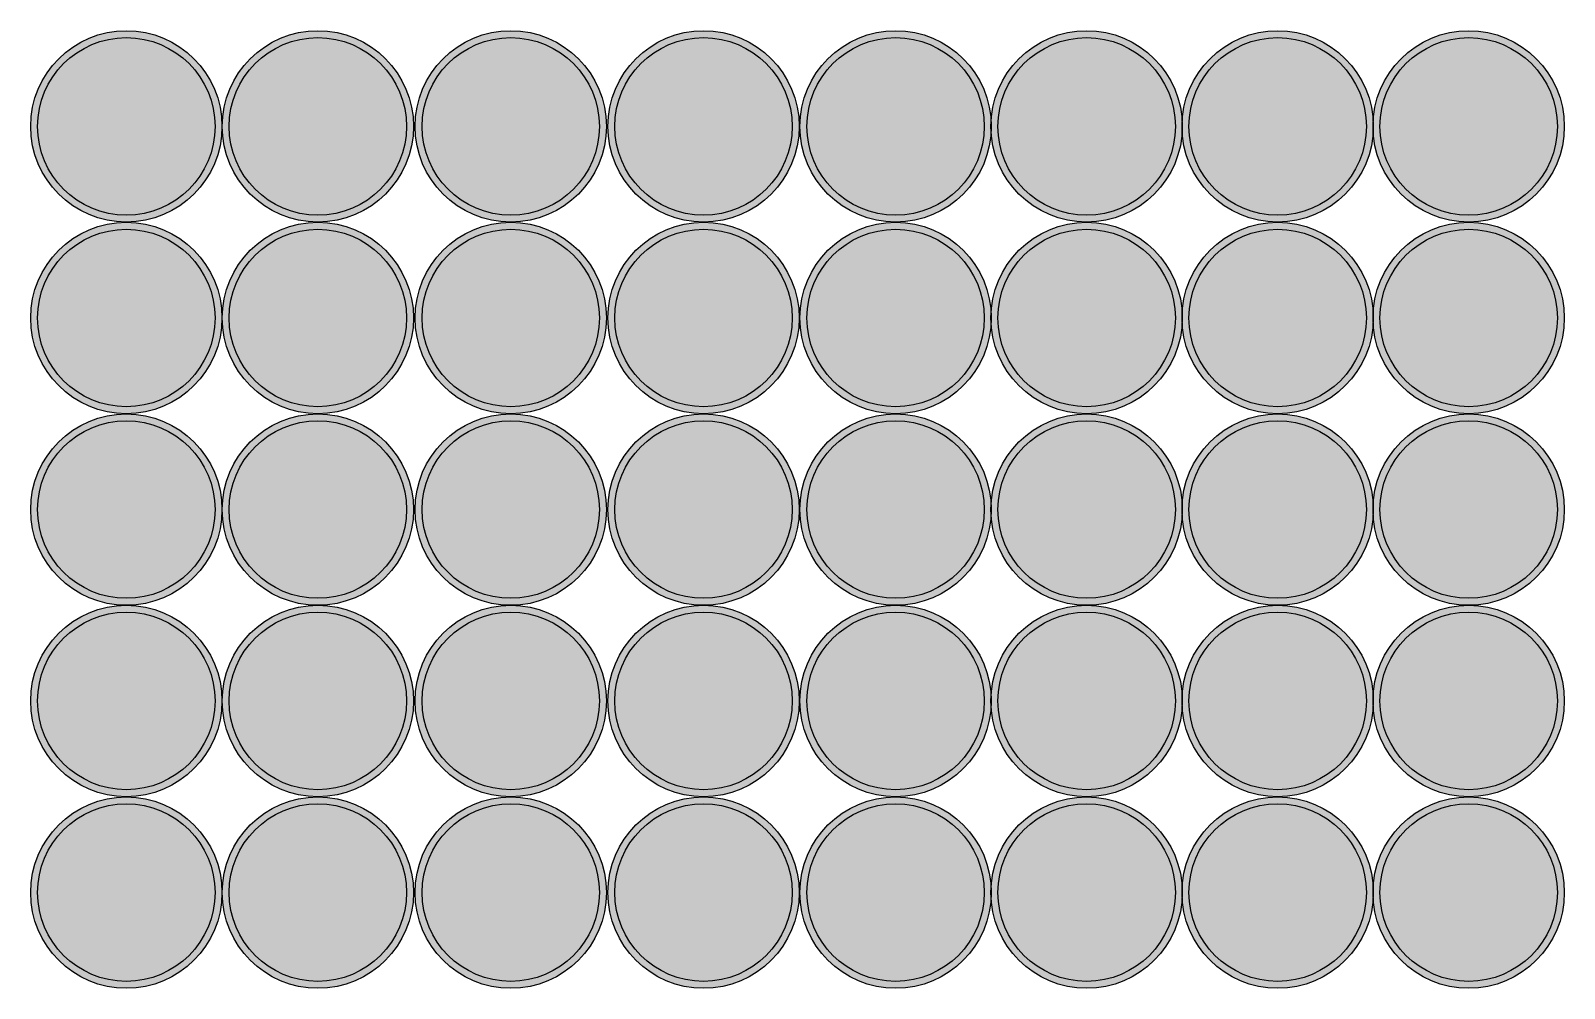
# Model space of a CAD drawing. Header units: inches. Extents: x 2620 to 4317, y 1826 to 2873.
# Drawn here: x 3246.76 to 3274.33, y 2317.94 to 2335.15 of the extents above; entities that cross this region are included whole.
import ezdxf

# ---------------------------------------------------------------- set-up
doc = ezdxf.new("R2010")
doc.units = ezdxf.units.IN
doc.header["$MEASUREMENT"] = 0

msp = doc.modelspace()

# ---------------------------------------------------------------- hatches: boundary and pattern name
h = msp.add_hatch(color=256)
h.dxf.hatch_style = 1
h.set_gradient(color1=(41, 49, 137), color2=(19, 103, 52), tint=1, name='INVCURVED')
h.paths.add_polyline_path([(3246.7558, 2333.43147, 1), (3250.1958, 2333.43147, 1)])
h.paths.add_polyline_path([(3250.0708, 2333.43147, -1), (3246.8808, 2333.43147, -1)], flags=16)
h = msp.add_hatch(color=256)
h.dxf.hatch_style = 1
h.set_gradient(color1=(242, 103, 34), color2=(248, 153, 30), tint=1)
h.paths.add_polyline_path([(3250.0708, 2333.43147, 1), (3246.8808, 2333.43147, 1)])
h = msp.add_hatch(color=256)
h.dxf.hatch_style = 1
h.set_gradient(color1=(41, 49, 137), color2=(19, 103, 52), tint=1, name='INVCURVED')
h.paths.add_polyline_path([(3250.19953, 2333.43147, 1), (3253.63953, 2333.43147, 1)])
h.paths.add_polyline_path([(3253.51453, 2333.43147, -1), (3250.32453, 2333.43147, -1)], flags=16)
h = msp.add_hatch(color=256)
h.dxf.hatch_style = 1
h.set_gradient(color1=(242, 103, 34), color2=(248, 153, 30), tint=1)
h.paths.add_polyline_path([(3253.51453, 2333.43147, 1), (3250.32453, 2333.43147, 1)])
h = msp.add_hatch(color=256)
h.dxf.hatch_style = 1
h.set_gradient(color1=(41, 49, 137), color2=(19, 103, 52), tint=1, name='INVCURVED')
h.paths.add_polyline_path([(3253.66808, 2333.43147, 1), (3257.10808, 2333.43147, 1)])
h.paths.add_polyline_path([(3256.98308, 2333.43147, -1), (3253.79308, 2333.43147, -1)], flags=16)
h = msp.add_hatch(color=256)
h.dxf.hatch_style = 1
h.set_gradient(color1=(242, 103, 34), color2=(248, 153, 30), tint=1)
h.paths.add_polyline_path([(3256.98308, 2333.43147, 1), (3253.79308, 2333.43147, 1)])
h = msp.add_hatch(color=256)
h.dxf.hatch_style = 1
h.set_gradient(color1=(41, 49, 137), color2=(19, 103, 52), tint=1, name='INVCURVED')
h.paths.add_polyline_path([(3257.13427, 2333.43147, 1), (3260.57427, 2333.43147, 1)])
h.paths.add_polyline_path([(3260.44927, 2333.43147, -1), (3257.25927, 2333.43147, -1)], flags=16)
h = msp.add_hatch(color=256)
h.dxf.hatch_style = 1
h.set_gradient(color1=(242, 103, 34), color2=(248, 153, 30), tint=1)
h.paths.add_polyline_path([(3260.44927, 2333.43147, 1), (3257.25927, 2333.43147, 1)])
h = msp.add_hatch(color=256)
h.dxf.hatch_style = 1
h.set_gradient(color1=(41, 49, 137), color2=(19, 103, 52), tint=1, name='INVCURVED')
h.paths.add_polyline_path([(3260.5882, 2333.43147, 1), (3264.0282, 2333.43147, 1)])
h.paths.add_polyline_path([(3263.9032, 2333.43147, -1), (3260.7132, 2333.43147, -1)], flags=16)
h = msp.add_hatch(color=256)
h.dxf.hatch_style = 1
h.set_gradient(color1=(242, 103, 34), color2=(248, 153, 30), tint=1)
h.paths.add_polyline_path([(3263.9032, 2333.43147, 1), (3260.7132, 2333.43147, 1)])
h = msp.add_hatch(color=256)
h.dxf.hatch_style = 1
h.set_gradient(color1=(41, 49, 137), color2=(19, 103, 52), tint=1, name='INVCURVED')
h.paths.add_polyline_path([(3264.02297, 2333.43147, 1), (3267.46297, 2333.43147, 1)])
h.paths.add_polyline_path([(3267.33797, 2333.43147, -1), (3264.14797, 2333.43147, -1)], flags=16)
h = msp.add_hatch(color=256)
h.dxf.hatch_style = 1
h.set_gradient(color1=(242, 103, 34), color2=(248, 153, 30), tint=1)
h.paths.add_polyline_path([(3267.33797, 2333.43147, 1), (3264.14797, 2333.43147, 1)])
h = msp.add_hatch(color=256)
h.dxf.hatch_style = 1
h.set_gradient(color1=(41, 49, 137), color2=(19, 103, 52), tint=1, name='INVCURVED')
h.paths.add_polyline_path([(3267.45774, 2333.43147, 1), (3270.89774, 2333.43147, 1)])
h.paths.add_polyline_path([(3270.77274, 2333.43147, -1), (3267.58274, 2333.43147, -1)], flags=16)
h = msp.add_hatch(color=256)
h.dxf.hatch_style = 1
h.set_gradient(color1=(242, 103, 34), color2=(248, 153, 30), tint=1)
h.paths.add_polyline_path([(3270.77274, 2333.43147, 1), (3267.58274, 2333.43147, 1)])
h = msp.add_hatch(color=256)
h.dxf.hatch_style = 1
h.set_gradient(color1=(41, 49, 137), color2=(19, 103, 52), tint=1, name='INVCURVED')
h.paths.add_polyline_path([(3270.89233, 2333.43147, 1), (3274.33233, 2333.43147, 1)])
h.paths.add_polyline_path([(3274.20733, 2333.43147, -1), (3271.01733, 2333.43147, -1)], flags=16)
h = msp.add_hatch(color=256)
h.dxf.hatch_style = 1
h.set_gradient(color1=(242, 103, 34), color2=(248, 153, 30), tint=1)
h.paths.add_polyline_path([(3274.20733, 2333.43147, 1), (3271.01733, 2333.43147, 1)])
h = msp.add_hatch(color=256)
h.dxf.hatch_style = 1
h.set_gradient(color1=(41, 49, 137), color2=(19, 103, 52), tint=1, name='INVCURVED')
h.paths.add_polyline_path([(3246.7558, 2329.98922, 1), (3250.1958, 2329.98922, 1)])
h.paths.add_polyline_path([(3250.0708, 2329.98922, -1), (3246.8808, 2329.98922, -1)], flags=16)
h = msp.add_hatch(color=256)
h.dxf.hatch_style = 1
h.set_gradient(color1=(41, 49, 137), color2=(19, 103, 52), tint=1, name='INVCURVED')
h.paths.add_polyline_path([(3250.19953, 2329.98922, 1), (3253.63953, 2329.98922, 1)])
h.paths.add_polyline_path([(3253.51453, 2329.98922, -1), (3250.32453, 2329.98922, -1)], flags=16)
h = msp.add_hatch(color=256)
h.dxf.hatch_style = 1
h.set_gradient(color1=(41, 49, 137), color2=(19, 103, 52), tint=1, name='INVCURVED')
h.paths.add_polyline_path([(3253.66808, 2329.98922, 1), (3257.10808, 2329.98922, 1)])
h.paths.add_polyline_path([(3256.98308, 2329.98922, -1), (3253.79308, 2329.98922, -1)], flags=16)
h = msp.add_hatch(color=256)
h.dxf.hatch_style = 1
h.set_gradient(color1=(41, 49, 137), color2=(19, 103, 52), tint=1, name='INVCURVED')
h.paths.add_polyline_path([(3257.13427, 2329.98922, 1), (3260.57427, 2329.98922, 1)])
h.paths.add_polyline_path([(3260.44927, 2329.98922, -1), (3257.25927, 2329.98922, -1)], flags=16)
h = msp.add_hatch(color=256)
h.dxf.hatch_style = 1
h.set_gradient(color1=(41, 49, 137), color2=(19, 103, 52), tint=1, name='INVCURVED')
h.paths.add_polyline_path([(3260.5882, 2329.98922, 1), (3264.0282, 2329.98922, 1)])
h.paths.add_polyline_path([(3263.9032, 2329.98922, -1), (3260.7132, 2329.98922, -1)], flags=16)
h = msp.add_hatch(color=256)
h.dxf.hatch_style = 1
h.set_gradient(color1=(41, 49, 137), color2=(19, 103, 52), tint=1, name='INVCURVED')
h.paths.add_polyline_path([(3264.02297, 2329.98922, 1), (3267.46297, 2329.98922, 1)])
h.paths.add_polyline_path([(3267.33797, 2329.98922, -1), (3264.14797, 2329.98922, -1)], flags=16)
h = msp.add_hatch(color=256)
h.dxf.hatch_style = 1
h.set_gradient(color1=(41, 49, 137), color2=(19, 103, 52), tint=1, name='INVCURVED')
h.paths.add_polyline_path([(3267.45774, 2329.98922, 1), (3270.89774, 2329.98922, 1)])
h.paths.add_polyline_path([(3270.77274, 2329.98922, -1), (3267.58274, 2329.98922, -1)], flags=16)
h = msp.add_hatch(color=256)
h.dxf.hatch_style = 1
h.set_gradient(color1=(41, 49, 137), color2=(19, 103, 52), tint=1, name='INVCURVED')
h.paths.add_polyline_path([(3270.89233, 2329.98922, 1), (3274.33233, 2329.98922, 1)])
h.paths.add_polyline_path([(3274.20733, 2329.98922, -1), (3271.01733, 2329.98922, -1)], flags=16)
h = msp.add_hatch(color=256)
h.dxf.hatch_style = 1
h.set_gradient(color1=(242, 103, 34), color2=(248, 153, 30), tint=1)
h.paths.add_polyline_path([(3250.0708, 2329.98922, 1), (3246.8808, 2329.98922, 1)])
h = msp.add_hatch(color=256)
h.dxf.hatch_style = 1
h.set_gradient(color1=(242, 103, 34), color2=(248, 153, 30), tint=1)
h.paths.add_polyline_path([(3253.51453, 2329.98922, 1), (3250.32453, 2329.98922, 1)])
h = msp.add_hatch(color=256)
h.dxf.hatch_style = 1
h.set_gradient(color1=(242, 103, 34), color2=(248, 153, 30), tint=1)
h.paths.add_polyline_path([(3256.98308, 2329.98922, 1), (3253.79308, 2329.98922, 1)])
h = msp.add_hatch(color=256)
h.dxf.hatch_style = 1
h.set_gradient(color1=(242, 103, 34), color2=(248, 153, 30), tint=1)
h.paths.add_polyline_path([(3260.44927, 2329.98922, 1), (3257.25927, 2329.98922, 1)])
h = msp.add_hatch(color=256)
h.dxf.hatch_style = 1
h.set_gradient(color1=(242, 103, 34), color2=(248, 153, 30), tint=1)
h.paths.add_polyline_path([(3263.9032, 2329.98922, 1), (3260.7132, 2329.98922, 1)])
h = msp.add_hatch(color=256)
h.dxf.hatch_style = 1
h.set_gradient(color1=(242, 103, 34), color2=(248, 153, 30), tint=1)
h.paths.add_polyline_path([(3267.33797, 2329.98922, 1), (3264.14797, 2329.98922, 1)])
h = msp.add_hatch(color=256)
h.dxf.hatch_style = 1
h.set_gradient(color1=(242, 103, 34), color2=(248, 153, 30), tint=1)
h.paths.add_polyline_path([(3270.77274, 2329.98922, 1), (3267.58274, 2329.98922, 1)])
h = msp.add_hatch(color=256)
h.dxf.hatch_style = 1
h.set_gradient(color1=(242, 103, 34), color2=(248, 153, 30), tint=1)
h.paths.add_polyline_path([(3274.20733, 2329.98922, 1), (3271.01733, 2329.98922, 1)])
h = msp.add_hatch(color=256)
h.dxf.hatch_style = 1
h.set_gradient(color1=(41, 49, 137), color2=(19, 103, 52), tint=1, name='INVCURVED')
h.paths.add_polyline_path([(3246.7558, 2326.54667, 1), (3250.1958, 2326.54667, 1)])
h.paths.add_polyline_path([(3250.0708, 2326.54667, -1), (3246.8808, 2326.54667, -1)], flags=16)
h = msp.add_hatch(color=256)
h.dxf.hatch_style = 1
h.set_gradient(color1=(242, 103, 34), color2=(248, 153, 30), tint=1)
h.paths.add_polyline_path([(3250.0708, 2326.54667, 1), (3246.8808, 2326.54667, 1)])
h = msp.add_hatch(color=256)
h.dxf.hatch_style = 1
h.set_gradient(color1=(41, 49, 137), color2=(19, 103, 52), tint=1, name='INVCURVED')
h.paths.add_polyline_path([(3250.19953, 2326.54667, 1), (3253.63953, 2326.54667, 1)])
h.paths.add_polyline_path([(3253.51453, 2326.54667, -1), (3250.32453, 2326.54667, -1)], flags=16)
h = msp.add_hatch(color=256)
h.dxf.hatch_style = 1
h.set_gradient(color1=(242, 103, 34), color2=(248, 153, 30), tint=1)
h.paths.add_polyline_path([(3253.51453, 2326.54667, 1), (3250.32453, 2326.54667, 1)])
h = msp.add_hatch(color=256)
h.dxf.hatch_style = 1
h.set_gradient(color1=(41, 49, 137), color2=(19, 103, 52), tint=1, name='INVCURVED')
h.paths.add_polyline_path([(3253.66808, 2326.54667, 1), (3257.10808, 2326.54667, 1)])
h.paths.add_polyline_path([(3256.98308, 2326.54667, -1), (3253.79308, 2326.54667, -1)], flags=16)
h = msp.add_hatch(color=256)
h.dxf.hatch_style = 1
h.set_gradient(color1=(242, 103, 34), color2=(248, 153, 30), tint=1)
h.paths.add_polyline_path([(3256.98308, 2326.54667, 1), (3253.79308, 2326.54667, 1)])
h = msp.add_hatch(color=256)
h.dxf.hatch_style = 1
h.set_gradient(color1=(41, 49, 137), color2=(19, 103, 52), tint=1, name='INVCURVED')
h.paths.add_polyline_path([(3257.13427, 2326.54667, 1), (3260.57427, 2326.54667, 1)])
h.paths.add_polyline_path([(3260.44927, 2326.54667, -1), (3257.25927, 2326.54667, -1)], flags=16)
h = msp.add_hatch(color=256)
h.dxf.hatch_style = 1
h.set_gradient(color1=(242, 103, 34), color2=(248, 153, 30), tint=1)
h.paths.add_polyline_path([(3260.44927, 2326.54667, 1), (3257.25927, 2326.54667, 1)])
h = msp.add_hatch(color=256)
h.dxf.hatch_style = 1
h.set_gradient(color1=(41, 49, 137), color2=(19, 103, 52), tint=1, name='INVCURVED')
h.paths.add_polyline_path([(3260.5882, 2326.54667, 1), (3264.0282, 2326.54667, 1)])
h.paths.add_polyline_path([(3263.9032, 2326.54667, -1), (3260.7132, 2326.54667, -1)], flags=16)
h = msp.add_hatch(color=256)
h.dxf.hatch_style = 1
h.set_gradient(color1=(242, 103, 34), color2=(248, 153, 30), tint=1)
h.paths.add_polyline_path([(3263.9032, 2326.54667, 1), (3260.7132, 2326.54667, 1)])
h = msp.add_hatch(color=256)
h.dxf.hatch_style = 1
h.set_gradient(color1=(41, 49, 137), color2=(19, 103, 52), tint=1, name='INVCURVED')
h.paths.add_polyline_path([(3264.02297, 2326.54667, 1), (3267.46297, 2326.54667, 1)])
h.paths.add_polyline_path([(3267.33797, 2326.54667, -1), (3264.14797, 2326.54667, -1)], flags=16)
h = msp.add_hatch(color=256)
h.dxf.hatch_style = 1
h.set_gradient(color1=(242, 103, 34), color2=(248, 153, 30), tint=1)
h.paths.add_polyline_path([(3267.33797, 2326.54667, 1), (3264.14797, 2326.54667, 1)])
h = msp.add_hatch(color=256)
h.dxf.hatch_style = 1
h.set_gradient(color1=(41, 49, 137), color2=(19, 103, 52), tint=1, name='INVCURVED')
h.paths.add_polyline_path([(3267.45774, 2326.54667, 1), (3270.89774, 2326.54667, 1)])
h.paths.add_polyline_path([(3270.77274, 2326.54667, -1), (3267.58274, 2326.54667, -1)], flags=16)
h = msp.add_hatch(color=256)
h.dxf.hatch_style = 1
h.set_gradient(color1=(242, 103, 34), color2=(248, 153, 30), tint=1)
h.paths.add_polyline_path([(3270.77274, 2326.54667, 1), (3267.58274, 2326.54667, 1)])
h = msp.add_hatch(color=256)
h.dxf.hatch_style = 1
h.set_gradient(color1=(41, 49, 137), color2=(19, 103, 52), tint=1, name='INVCURVED')
h.paths.add_polyline_path([(3270.89233, 2326.54667, 1), (3274.33233, 2326.54667, 1)])
h.paths.add_polyline_path([(3274.20733, 2326.54667, -1), (3271.01733, 2326.54667, -1)], flags=16)
h = msp.add_hatch(color=256)
h.dxf.hatch_style = 1
h.set_gradient(color1=(242, 103, 34), color2=(248, 153, 30), tint=1)
h.paths.add_polyline_path([(3274.20733, 2326.54667, 1), (3271.01733, 2326.54667, 1)])
h = msp.add_hatch(color=256)
h.dxf.hatch_style = 1
h.set_gradient(color1=(41, 49, 137), color2=(19, 103, 52), tint=1, name='INVCURVED')
h.paths.add_polyline_path([(3246.7558, 2323.10773, 1), (3250.1958, 2323.10773, 1)])
h.paths.add_polyline_path([(3250.0708, 2323.10773, -1), (3246.8808, 2323.10773, -1)], flags=16)
h = msp.add_hatch(color=256)
h.dxf.hatch_style = 1
h.set_gradient(color1=(242, 103, 34), color2=(248, 153, 30), tint=1)
h.paths.add_polyline_path([(3250.0708, 2323.10773, 1), (3246.8808, 2323.10773, 1)])
h = msp.add_hatch(color=256)
h.dxf.hatch_style = 1
h.set_gradient(color1=(41, 49, 137), color2=(19, 103, 52), tint=1, name='INVCURVED')
h.paths.add_polyline_path([(3250.19953, 2323.10773, 1), (3253.63953, 2323.10773, 1)])
h.paths.add_polyline_path([(3253.51453, 2323.10773, -1), (3250.32453, 2323.10773, -1)], flags=16)
h = msp.add_hatch(color=256)
h.dxf.hatch_style = 1
h.set_gradient(color1=(242, 103, 34), color2=(248, 153, 30), tint=1)
h.paths.add_polyline_path([(3253.51453, 2323.10773, 1), (3250.32453, 2323.10773, 1)])
h = msp.add_hatch(color=256)
h.dxf.hatch_style = 1
h.set_gradient(color1=(41, 49, 137), color2=(19, 103, 52), tint=1, name='INVCURVED')
h.paths.add_polyline_path([(3253.66808, 2323.10773, 1), (3257.10808, 2323.10773, 1)])
h.paths.add_polyline_path([(3256.98308, 2323.10773, -1), (3253.79308, 2323.10773, -1)], flags=16)
h = msp.add_hatch(color=256)
h.dxf.hatch_style = 1
h.set_gradient(color1=(242, 103, 34), color2=(248, 153, 30), tint=1)
h.paths.add_polyline_path([(3256.98308, 2323.10773, 1), (3253.79308, 2323.10773, 1)])
h = msp.add_hatch(color=256)
h.dxf.hatch_style = 1
h.set_gradient(color1=(41, 49, 137), color2=(19, 103, 52), tint=1, name='INVCURVED')
h.paths.add_polyline_path([(3257.13427, 2323.10773, 1), (3260.57427, 2323.10773, 1)])
h.paths.add_polyline_path([(3260.44927, 2323.10773, -1), (3257.25927, 2323.10773, -1)], flags=16)
h = msp.add_hatch(color=256)
h.dxf.hatch_style = 1
h.set_gradient(color1=(242, 103, 34), color2=(248, 153, 30), tint=1)
h.paths.add_polyline_path([(3260.44927, 2323.10773, 1), (3257.25927, 2323.10773, 1)])
h = msp.add_hatch(color=256)
h.dxf.hatch_style = 1
h.set_gradient(color1=(41, 49, 137), color2=(19, 103, 52), tint=1, name='INVCURVED')
h.paths.add_polyline_path([(3260.5882, 2323.10773, 1), (3264.0282, 2323.10773, 1)])
h.paths.add_polyline_path([(3263.9032, 2323.10773, -1), (3260.7132, 2323.10773, -1)], flags=16)
h = msp.add_hatch(color=256)
h.dxf.hatch_style = 1
h.set_gradient(color1=(242, 103, 34), color2=(248, 153, 30), tint=1)
h.paths.add_polyline_path([(3263.9032, 2323.10773, 1), (3260.7132, 2323.10773, 1)])
h = msp.add_hatch(color=256)
h.dxf.hatch_style = 1
h.set_gradient(color1=(41, 49, 137), color2=(19, 103, 52), tint=1, name='INVCURVED')
h.paths.add_polyline_path([(3264.02297, 2323.10773, 1), (3267.46297, 2323.10773, 1)])
h.paths.add_polyline_path([(3267.33797, 2323.10773, -1), (3264.14797, 2323.10773, -1)], flags=16)
h = msp.add_hatch(color=256)
h.dxf.hatch_style = 1
h.set_gradient(color1=(242, 103, 34), color2=(248, 153, 30), tint=1)
h.paths.add_polyline_path([(3267.33797, 2323.10773, 1), (3264.14797, 2323.10773, 1)])
h = msp.add_hatch(color=256)
h.dxf.hatch_style = 1
h.set_gradient(color1=(41, 49, 137), color2=(19, 103, 52), tint=1, name='INVCURVED')
h.paths.add_polyline_path([(3267.45774, 2323.10773, 1), (3270.89774, 2323.10773, 1)])
h.paths.add_polyline_path([(3270.77274, 2323.10773, -1), (3267.58274, 2323.10773, -1)], flags=16)
h = msp.add_hatch(color=256)
h.dxf.hatch_style = 1
h.set_gradient(color1=(242, 103, 34), color2=(248, 153, 30), tint=1)
h.paths.add_polyline_path([(3270.77274, 2323.10773, 1), (3267.58274, 2323.10773, 1)])
h = msp.add_hatch(color=256)
h.dxf.hatch_style = 1
h.set_gradient(color1=(41, 49, 137), color2=(19, 103, 52), tint=1, name='INVCURVED')
h.paths.add_polyline_path([(3270.89233, 2323.10773, 1), (3274.33233, 2323.10773, 1)])
h.paths.add_polyline_path([(3274.20733, 2323.10773, -1), (3271.01733, 2323.10773, -1)], flags=16)
h = msp.add_hatch(color=256)
h.dxf.hatch_style = 1
h.set_gradient(color1=(242, 103, 34), color2=(248, 153, 30), tint=1)
h.paths.add_polyline_path([(3274.20733, 2323.10773, 1), (3271.01733, 2323.10773, 1)])
h = msp.add_hatch(color=256)
h.dxf.hatch_style = 1
h.set_gradient(color1=(41, 49, 137), color2=(19, 103, 52), tint=1, name='INVCURVED')
h.paths.add_polyline_path([(3246.7558, 2319.6642, 1), (3250.1958, 2319.6642, 1)])
h.paths.add_polyline_path([(3250.0708, 2319.6642, -1), (3246.8808, 2319.6642, -1)], flags=16)
h = msp.add_hatch(color=256)
h.dxf.hatch_style = 1
h.set_gradient(color1=(242, 103, 34), color2=(248, 153, 30), tint=1)
h.paths.add_polyline_path([(3250.0708, 2319.6642, 1), (3246.8808, 2319.6642, 1)])
h = msp.add_hatch(color=256)
h.dxf.hatch_style = 1
h.set_gradient(color1=(41, 49, 137), color2=(19, 103, 52), tint=1, name='INVCURVED')
h.paths.add_polyline_path([(3250.19953, 2319.6642, 1), (3253.63953, 2319.6642, 1)])
h.paths.add_polyline_path([(3253.51453, 2319.6642, -1), (3250.32453, 2319.6642, -1)], flags=16)
h = msp.add_hatch(color=256)
h.dxf.hatch_style = 1
h.set_gradient(color1=(242, 103, 34), color2=(248, 153, 30), tint=1)
h.paths.add_polyline_path([(3253.51453, 2319.6642, 1), (3250.32453, 2319.6642, 1)])
h = msp.add_hatch(color=256)
h.dxf.hatch_style = 1
h.set_gradient(color1=(41, 49, 137), color2=(19, 103, 52), tint=1, name='INVCURVED')
h.paths.add_polyline_path([(3253.66808, 2319.6642, 1), (3257.10808, 2319.6642, 1)])
h.paths.add_polyline_path([(3256.98308, 2319.6642, -1), (3253.79308, 2319.6642, -1)], flags=16)
h = msp.add_hatch(color=256)
h.dxf.hatch_style = 1
h.set_gradient(color1=(242, 103, 34), color2=(248, 153, 30), tint=1)
h.paths.add_polyline_path([(3256.98308, 2319.6642, 1), (3253.79308, 2319.6642, 1)])
h = msp.add_hatch(color=256)
h.dxf.hatch_style = 1
h.set_gradient(color1=(41, 49, 137), color2=(19, 103, 52), tint=1, name='INVCURVED')
h.paths.add_polyline_path([(3257.13427, 2319.6642, 1), (3260.57427, 2319.6642, 1)])
h.paths.add_polyline_path([(3260.44927, 2319.6642, -1), (3257.25927, 2319.6642, -1)], flags=16)
h = msp.add_hatch(color=256)
h.dxf.hatch_style = 1
h.set_gradient(color1=(242, 103, 34), color2=(248, 153, 30), tint=1)
h.paths.add_polyline_path([(3260.44927, 2319.6642, 1), (3257.25927, 2319.6642, 1)])
h = msp.add_hatch(color=256)
h.dxf.hatch_style = 1
h.set_gradient(color1=(41, 49, 137), color2=(19, 103, 52), tint=1, name='INVCURVED')
h.paths.add_polyline_path([(3260.5882, 2319.6642, 1), (3264.0282, 2319.6642, 1)])
h.paths.add_polyline_path([(3263.9032, 2319.6642, -1), (3260.7132, 2319.6642, -1)], flags=16)
h = msp.add_hatch(color=256)
h.dxf.hatch_style = 1
h.set_gradient(color1=(242, 103, 34), color2=(248, 153, 30), tint=1)
h.paths.add_polyline_path([(3263.9032, 2319.6642, 1), (3260.7132, 2319.6642, 1)])
h = msp.add_hatch(color=256)
h.dxf.hatch_style = 1
h.set_gradient(color1=(41, 49, 137), color2=(19, 103, 52), tint=1, name='INVCURVED')
h.paths.add_polyline_path([(3264.02297, 2319.6642, 1), (3267.46297, 2319.6642, 1)])
h.paths.add_polyline_path([(3267.33797, 2319.6642, -1), (3264.14797, 2319.6642, -1)], flags=16)
h = msp.add_hatch(color=256)
h.dxf.hatch_style = 1
h.set_gradient(color1=(242, 103, 34), color2=(248, 153, 30), tint=1)
h.paths.add_polyline_path([(3267.33797, 2319.6642, 1), (3264.14797, 2319.6642, 1)])
h = msp.add_hatch(color=256)
h.dxf.hatch_style = 1
h.set_gradient(color1=(41, 49, 137), color2=(19, 103, 52), tint=1, name='INVCURVED')
h.paths.add_polyline_path([(3267.45774, 2319.6642, 1), (3270.89774, 2319.6642, 1)])
h.paths.add_polyline_path([(3270.77274, 2319.6642, -1), (3267.58274, 2319.6642, -1)], flags=16)
h = msp.add_hatch(color=256)
h.dxf.hatch_style = 1
h.set_gradient(color1=(242, 103, 34), color2=(248, 153, 30), tint=1)
h.paths.add_polyline_path([(3270.77274, 2319.6642, 1), (3267.58274, 2319.6642, 1)])
h = msp.add_hatch(color=256)
h.dxf.hatch_style = 1
h.set_gradient(color1=(41, 49, 137), color2=(19, 103, 52), tint=1, name='INVCURVED')
h.paths.add_polyline_path([(3270.89233, 2319.6642, 1), (3274.33233, 2319.6642, 1)])
h.paths.add_polyline_path([(3274.20733, 2319.6642, -1), (3271.01733, 2319.6642, -1)], flags=16)
h = msp.add_hatch(color=256)
h.dxf.hatch_style = 1
h.set_gradient(color1=(242, 103, 34), color2=(248, 153, 30), tint=1)
h.paths.add_polyline_path([(3274.20733, 2319.6642, 1), (3271.01733, 2319.6642, 1)])

# ---------------------------------------------------------------- linework, layer by layer
for centre, radius in [((3248.4758, 2333.43147), 1.72), ((3248.4758, 2333.43147), 1.595), ((3251.91953, 2333.43147), 1.72), ((3251.91953, 2333.43147), 1.595), ((3255.38808, 2333.43147), 1.72), ((3255.38808, 2333.43147), 1.595), ((3258.85427, 2333.43147), 1.72), ((3258.85427, 2333.43147), 1.595), ((3262.3082, 2333.43147), 1.72), ((3262.3082, 2333.43147), 1.595), ((3265.74297, 2333.43147), 1.72), ((3265.74297, 2333.43147), 1.595), ((3269.17774, 2333.43147), 1.72), ((3269.17774, 2333.43147), 1.595), ((3272.61233, 2333.43147), 1.72), ((3272.61233, 2333.43147), 1.595), ((3248.4758, 2329.98922), 1.72), ((3251.91953, 2329.98922), 1.72), ((3255.38808, 2329.98922), 1.72), ((3258.85427, 2329.98922), 1.72), ((3262.3082, 2329.98922), 1.72), ((3265.74297, 2329.98922), 1.72), ((3269.17774, 2329.98922), 1.72), ((3272.61233, 2329.98922), 1.72), ((3248.4758, 2329.98922), 1.595), ((3251.91953, 2329.98922), 1.595), ((3255.38808, 2329.98922), 1.595), ((3258.85427, 2329.98922), 1.595), ((3262.3082, 2329.98922), 1.595), ((3265.74297, 2329.98922), 1.595), ((3269.17774, 2329.98922), 1.595), ((3272.61233, 2329.98922), 1.595), ((3248.4758, 2326.54667), 1.72), ((3248.4758, 2326.54667), 1.595), ((3251.91953, 2326.54667), 1.72), ((3251.91953, 2326.54667), 1.595), ((3255.38808, 2326.54667), 1.72), ((3255.38808, 2326.54667), 1.595), ((3258.85427, 2326.54667), 1.72), ((3258.85427, 2326.54667), 1.595), ((3262.3082, 2326.54667), 1.72), ((3262.3082, 2326.54667), 1.595), ((3265.74297, 2326.54667), 1.72), ((3265.74297, 2326.54667), 1.595), ((3269.17774, 2326.54667), 1.72), ((3269.17774, 2326.54667), 1.595), ((3272.61233, 2326.54667), 1.72), ((3272.61233, 2326.54667), 1.595), ((3248.4758, 2323.10773), 1.72), ((3248.4758, 2323.10773), 1.595), ((3251.91953, 2323.10773), 1.72), ((3251.91953, 2323.10773), 1.595), ((3255.38808, 2323.10773), 1.72), ((3255.38808, 2323.10773), 1.595), ((3258.85427, 2323.10773), 1.72), ((3258.85427, 2323.10773), 1.595), ((3262.3082, 2323.10773), 1.72), ((3262.3082, 2323.10773), 1.595), ((3265.74297, 2323.10773), 1.72), ((3265.74297, 2323.10773), 1.595), ((3269.17774, 2323.10773), 1.72), ((3269.17774, 2323.10773), 1.595), ((3272.61233, 2323.10773), 1.72), ((3272.61233, 2323.10773), 1.595), ((3248.4758, 2319.6642), 1.72), ((3248.4758, 2319.6642), 1.595), ((3251.91953, 2319.6642), 1.72), ((3251.91953, 2319.6642), 1.595), ((3255.38808, 2319.6642), 1.72), ((3255.38808, 2319.6642), 1.595), ((3258.85427, 2319.6642), 1.72), ((3258.85427, 2319.6642), 1.595), ((3262.3082, 2319.6642), 1.72), ((3262.3082, 2319.6642), 1.595), ((3265.74297, 2319.6642), 1.72), ((3265.74297, 2319.6642), 1.595), ((3269.17774, 2319.6642), 1.72), ((3269.17774, 2319.6642), 1.595), ((3272.61233, 2319.6642), 1.72), ((3272.61233, 2319.6642), 1.595)]:
    msp.add_circle(centre, radius)

doc.saveas('drawing.dxf')
